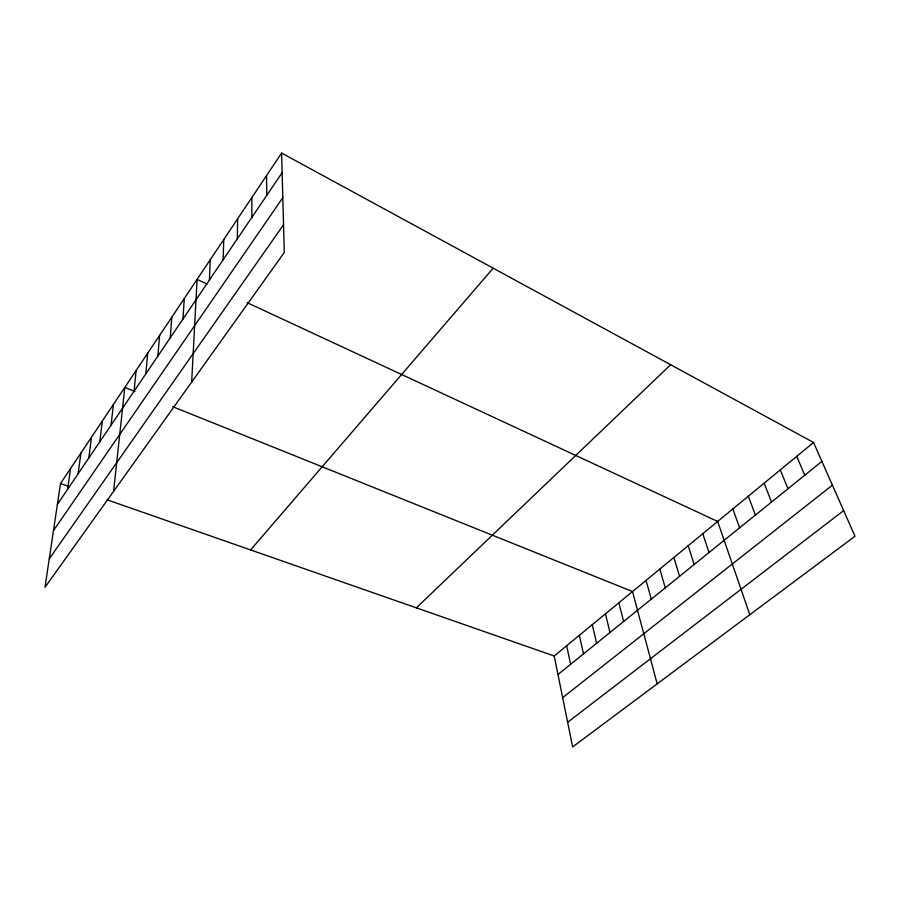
<?xml version="1.0" encoding="UTF-8"?>
<svg xmlns="http://www.w3.org/2000/svg" width="900" height="900" viewBox="0 0 900 900"><rect width="100%" height="100%" fill="white"/><g stroke="black" fill="none" stroke-linecap="round" stroke-linejoin="round"><path stroke-width="1.35" d="M251.82 217.417L251.888 197.482M237.296 238.871L237.634 218.79M223.155 259.729L223.763 239.535M209.407 280.024L210.251 259.729M191.655 382.106L197.089 279.394L207.225 284.096M182.97 319.039L184.275 298.553M170.269 337.781L171.776 317.228M157.882 356.062L159.593 335.441M145.811 373.871L147.713 353.194M134.044 391.241L136.114 370.53M113.58 491.377L124.808 387.428L134.977 391.522M111.026 425.216L113.434 404.438M99.765 441.821L102.33 421.02M88.785 458.032L91.496 437.209M78.075 473.839L80.921 453.015M67.612 489.285L70.594 468.45M281.61 153.067L60.502 483.536L45 587.34L284.299 252.461L281.61 153.067L813.555 442.496L855 536.243L572.636 746.933L554.22 656.01L107.19 499.838M57.398 504.36L282.139 172.688M53.471 530.64L282.814 197.662M49.264 558.832L283.545 224.752M250.594 549.934L493.166 268.178M416.34 607.837L670.635 364.736M554.22 656.01L813.555 442.496M557.966 674.494L821.903 461.374M562.658 697.646L832.41 485.156M567.641 722.261L843.66 510.593M60.502 483.536L69.469 486.664M172.654 406.665L632.52 591.548L657.18 683.854M247.162 302.67L717.66 521.449L749.812 614.734M796.736 456.334L804.758 475.223M780.278 469.89L787.961 488.779M764.145 483.176L771.514 502.065M748.339 496.192L755.404 515.07M732.847 508.939L739.62 527.816M702.776 533.7L708.998 552.544M688.174 545.715L694.148 564.536M673.864 557.505L679.567 576.304M659.812 569.07L665.28 587.846M646.043 580.41L651.262 599.164M618.84 602.798L623.621 621.484M605.43 613.845L609.986 632.498M592.268 624.679L596.61 643.286M579.352 635.321L583.492 653.884M566.674 645.761L570.611 664.29M266.546 175.59L266.771 195.368"/></g></svg>
